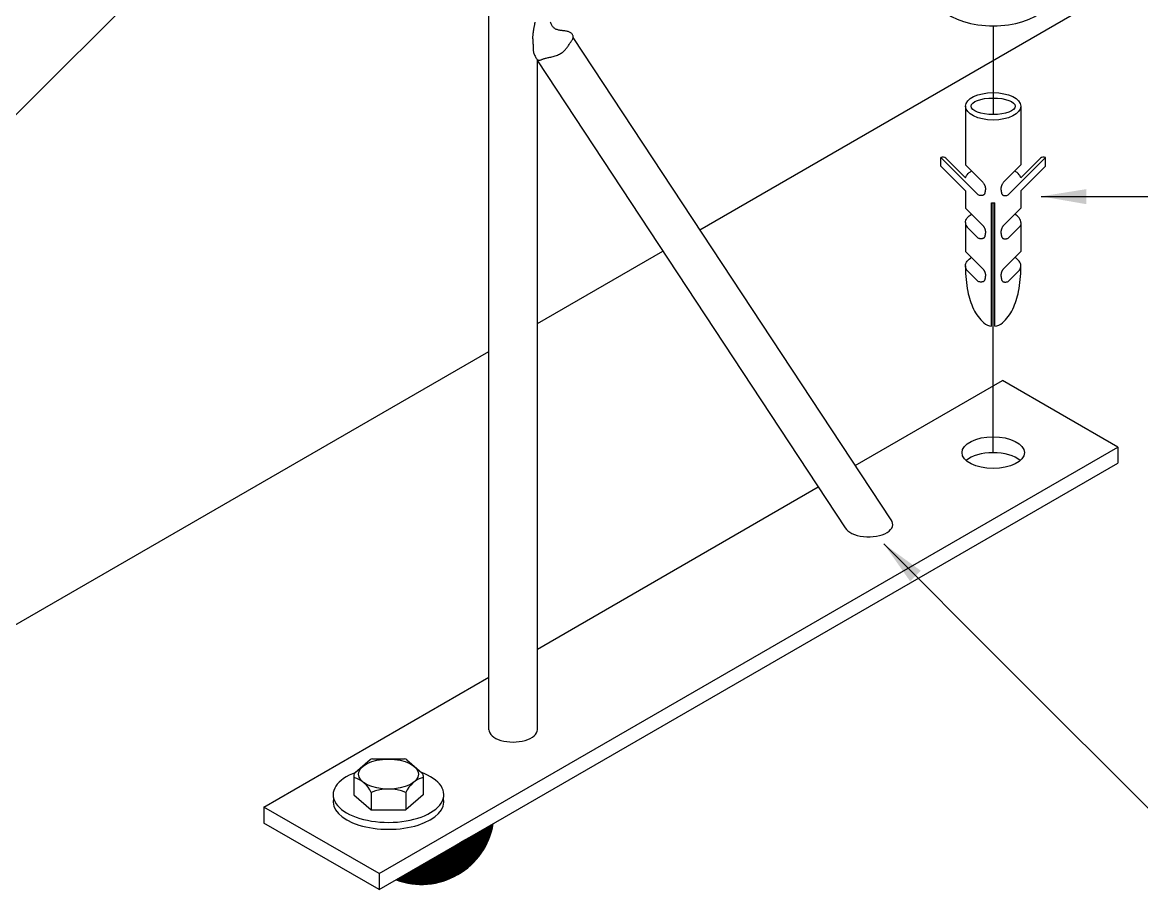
# Model space of a CAD drawing. Header units: millimetres. Extents: x 0 to 114, y 0 to 82.
# Drawn here: x 69.151 to 72.735, y 19.753 to 22.53 of the extents above; entities that cross this region are included whole.
import ezdxf

# ---------------------------------------------------------------- set-up
doc = ezdxf.new("R2010")
doc.units = ezdxf.units.MM
doc.linetypes.add('DASHDOT', pattern=[1, 0.5, -0.25, 0, -0.25])
for name, color, linetype in [('C01', 1, 'Continuous'), ('C02', 2, 'Continuous'), ('DASHDOT', 1, 'DASHDOT'), ('INC-DETALHE-TXT', 7, 'Continuous')]:
    doc.layers.add(name, color=color, linetype=linetype)

# ---------------------------------------------------------------- blocks, each defined once
blk = doc.blocks.new('A$C4C304906')
at = {"layer": 'C01', "color": 252}
blk.add_lwpolyline([(1.5419, 1.6927), (1.5417, 1.6916), (1.5416, 1.6905), (1.5414, 1.6893), (1.5412, 1.6882), (1.541, 1.6871), (1.5408, 1.6859), (1.5405, 1.6847), (1.5403, 1.6835), (1.54, 1.6823), (1.5398, 1.6811), (1.5396, 1.6799), (1.5393, 1.6787), (1.5391, 1.6775), (1.539, 1.6762), (1.5388, 1.675), (1.5387, 1.6737), (1.5386, 1.6724), (1.5385, 1.6711), (1.5384, 1.6698), (1.5384, 1.6685), (1.5384, 1.6672), (1.5385, 1.6658), (1.5385, 1.6644), (1.5386, 1.663), (1.5387, 1.6616), (1.5388, 1.6601), (1.5389, 1.6587), (1.539, 1.6574), (1.5391, 1.656), (1.5391, 1.6547), (1.5392, 1.6534), (1.5392, 1.6521), (1.5392, 1.6509), (1.5392, 1.6497), (1.5393, 1.6484), (1.5394, 1.6472), (1.5396, 1.6458), (1.5399, 1.6445), (1.5404, 1.643), (1.5409, 1.6415), (1.5415, 1.64), (1.5422, 1.6386), (1.5429, 1.6372), (1.5436, 1.6359), (1.5444, 1.6348), (1.5451, 1.6338), (1.5458, 1.633), (1.5465, 1.6325), (1.5472, 1.6321), (1.5479, 1.6319), (1.5485, 1.6318), (1.5492, 1.6318), (1.5499, 1.6319), (1.5506, 1.6321), (1.5513, 1.6324), (1.5521, 1.6327), (1.5529, 1.6331), (1.5538, 1.6334), (1.5547, 1.6338), (1.5557, 1.6342), (1.5567, 1.6346), (1.5578, 1.6349), (1.559, 1.6352), (1.5603, 1.6355), (1.5616, 1.6358), (1.563, 1.6361), (1.5645, 1.6364), (1.566, 1.6367), (1.5676, 1.6371), (1.5693, 1.6375), (1.571, 1.6379), (1.5728, 1.6384), (1.5746, 1.639), (1.5764, 1.6396), (1.5781, 1.6402), (1.5798, 1.6409), (1.5814, 1.6417), (1.5829, 1.6425), (1.5843, 1.6433), (1.5856, 1.6442), (1.5868, 1.6451), (1.5879, 1.646), (1.5889, 1.647), (1.5899, 1.648), (1.5908, 1.6491), (1.5917, 1.6502), (1.5925, 1.6513), (1.5934, 1.6524), (1.5942, 1.6536), (1.595, 1.6547), (1.5958, 1.6558), (1.5966, 1.6569), (1.5974, 1.658), (1.5981, 1.6591), (1.5988, 1.6601), (1.5995, 1.6611), (1.6002, 1.662), (1.6008, 1.6629), (1.6013, 1.6637), (1.6018, 1.6645), (1.6023, 1.6653), (1.6026, 1.6661), (1.6029, 1.6668), (1.6031, 1.6676), (1.6032, 1.6683), (1.6033, 1.669), (1.6032, 1.6697), (1.6031, 1.6704), (1.603, 1.6711), (1.6027, 1.6718), (1.6024, 1.6725), (1.602, 1.6732), (1.6015, 1.6739), (1.6009, 1.6746), (1.6002, 1.6753), (1.5995, 1.6759), (1.5986, 1.6764), (1.5976, 1.6769), (1.5965, 1.6774), (1.5953, 1.6778), (1.594, 1.6781), (1.5927, 1.6784), (1.5913, 1.6786), (1.5898, 1.6788), (1.5884, 1.679), (1.5869, 1.6792), (1.5855, 1.6794), (1.584, 1.6795), (1.5827, 1.6797), (1.5813, 1.6799), (1.58, 1.6802), (1.5787, 1.6805), (1.5774, 1.6809), (1.5762, 1.6814), (1.5751, 1.6819), (1.574, 1.6825), (1.573, 1.6833), (1.5721, 1.6841), (1.5712, 1.685), (1.5704, 1.6859), (1.5697, 1.687), (1.569, 1.6881), (1.5685, 1.6893), (1.568, 1.6905), (1.5676, 1.6918), (1.5672, 1.693)], dxfattribs=at)
at = {"layer": 'C02', "color": 7}
for p, q in [((1.4683, 0.5601), (1.4683, 2.0107)), ((1.8059, 1.3605), (2.5515, 1.791)), ((1.6029, 1.6685), (2.1121, 0.896)), ((1.5459, 0.5601), (1.5459, 1.633)), ((1.5459, 1.6309), (1.5475, 1.632)), ((1.5459, 1.6309), (2.0389, 0.8832)), ((2.2314, 1.5582), (2.2314, 1.4646)), ((2.32, 1.5582), (2.32, 1.4646)), ((2.2337, 1.4344), (2.1919, 1.4762)), ((2.1919, 1.4622), (2.1919, 1.4762)), ((2.2316, 1.4435), (2.1999, 1.4752)), ((2.3177, 1.4344), (2.3595, 1.4762)), ((2.3198, 1.4435), (2.3515, 1.4752)), ((2.3595, 1.4622), (2.3595, 1.4762)), ((2.2314, 1.4228), (2.1919, 1.4622)), ((2.2314, 1.4646), (2.2592, 1.4368)), ((2.32, 1.4646), (2.2922, 1.4368)), ((2.32, 1.4228), (2.3595, 1.4622)), ((2.2337, 1.4344), (2.2519, 1.4162)), ((2.3177, 1.4344), (2.2995, 1.4162)), ((2.2314, 1.4228), (2.2314, 1.395)), ((2.32, 1.4228), (2.32, 1.395)), ((2.2732, 1.4034), (2.2782, 1.4034)), ((2.2732, 1.2061), (2.2732, 1.4034)), ((2.2782, 1.2061), (2.2782, 1.4034)), ((2.2314, 1.395), (2.2601, 1.3663)), ((2.32, 1.395), (2.2914, 1.3663)), ((2.2314, 1.3719), (2.2314, 1.3257)), ((2.32, 1.3719), (2.32, 1.3257)), ((1.5459, 1.2104), (1.7467, 1.3264)), ((2.2314, 1.3257), (2.2601, 1.2971)), ((2.32, 1.3257), (2.2914, 1.2971)), ((2.2337, 1.2959), (2.2519, 1.2778)), ((2.2601, 1.2971), (2.2603, 1.2966)), ((2.2914, 1.2971), (2.2911, 1.2966)), ((2.3177, 1.2959), (2.2995, 1.2778)), ((0, 0.3179), (1.4683, 1.1656)), ((2.0548, 0.983), (2.2905, 1.119)), ((2.4752, 1.0123), (2.2905, 1.119)), ((1.2928, 0.3297), (2.4752, 1.0123)), ((2.4752, 1.0123), (2.4752, 0.9867)), ((1.2928, 0.3041), (2.4752, 0.9867)), ((1.5459, 0.6891), (1.9957, 0.9488)), ((1.1081, 0.4363), (1.4683, 0.6443)), ((1.2783, 0.5119), (1.2541, 0.4909)), ((1.282, 0.5132), (1.3332, 0.5132)), ((1.3369, 0.5119), (1.3611, 0.4909)), ((1.2522, 0.4867), (1.2522, 0.456)), ((1.363, 0.4867), (1.363, 0.456)), ((1.2522, 0.456), (1.2799, 0.432)), ((1.2799, 0.4597), (1.2799, 0.432)), ((1.3353, 0.4597), (1.3353, 0.432)), ((1.363, 0.456), (1.3353, 0.432)), ((1.2928, 0.3297), (1.1081, 0.4363)), ((1.1081, 0.4363), (1.1081, 0.4107)), ((1.2799, 0.432), (1.3353, 0.432)), ((1.2928, 0.3041), (1.1081, 0.4107)), ((1.2928, 0.3297), (1.2928, 0.3041))]:
    blk.add_line(p, q, dxfattribs=at)
for points in [[(2.2316, 1.4435, -0.122515), (2.2341, 1.4486, -0.074458), (2.2411, 1.4549, -0.064948)], [(2.3198, 1.4435, 0.122515), (2.3173, 1.4486, 0.074458), (2.3103, 1.4549)], [(2.2314, 1.3719), (2.2314, 1.3719, -0.174705), (2.2341, 1.3794, -0.071912), (2.2408, 1.3855)], [(2.2411, 1.3857), (2.2411, 1.3857, -0.001267), (2.2409, 1.3854)], [(2.3201, 1.3719), (2.3201, 1.3719, 0.174705), (2.3174, 1.3794, 0.071912), (2.3106, 1.3855)], [(2.2314, 1.3719, 0.215113), (2.234, 1.3649), (2.234, 1.3649), (2.2519, 1.347)], [(2.3201, 1.3719, -0.215113), (2.3175, 1.3649), (2.3175, 1.3649), (2.2996, 1.347)], [(2.2314, 1.3027, -0.174705), (2.2341, 1.3102, -0.074458), (2.2411, 1.3165)], [(2.32, 1.3027, 0.174705), (2.3173, 1.3102, 0.071912), (2.3106, 1.3163)], [(2.2314, 1.3027, 0.003685), (2.2313, 1.2998, 0.048405), (2.235, 1.2618, 0.062165), (2.2443, 1.2335, 0.102796), (2.2609, 1.2116, 0.153617), (2.2732, 1.2061)], [(2.2331, 1.2965, -0.138405), (2.2314, 1.3027, -0.174705)], [(2.2337, 1.2959, -0.021127), (2.2331, 1.2965, -0.170198)], [(2.2782, 1.2061, 0.153617), (2.2905, 1.2116, 0.102796), (2.3071, 1.2335, 0.062165), (2.3164, 1.2618, 0.048405), (2.3201, 1.2998, 0.003585), (2.3201, 1.3026)], [(2.3177, 1.2959, 0.021127), (2.3183, 1.2965)], [(2.3183, 1.2965, 0.174705), (2.32, 1.3027)]]:
    blk.add_lwpolyline(points, format="xyb", dxfattribs=at)
for points in [[(2.2592, 1.4368), (2.2598, 1.4359), (2.2603, 1.4351), (2.2608, 1.4343), (2.2611, 1.4337), (2.2614, 1.4331), (2.2617, 1.4326), (2.2619, 1.4321), (2.2621, 1.4316), (2.2623, 1.4312), (2.2625, 1.4308), (2.2626, 1.4305), (2.2627, 1.4301), (2.2628, 1.4298), (2.2629, 1.4295), (2.2629, 1.4291), (2.263, 1.4288), (2.2631, 1.4284), (2.2631, 1.4281), (2.2632, 1.4277), (2.2632, 1.4273), (2.2632, 1.4269), (2.2633, 1.4265), (2.2633, 1.4261), (2.2633, 1.4257), (2.2632, 1.4253), (2.2632, 1.4249), (2.2632, 1.4244), (2.2631, 1.424), (2.2631, 1.4236), (2.263, 1.4232), (2.263, 1.4227), (2.2629, 1.4223), (2.2628, 1.4219), (2.2628, 1.4215), (2.2627, 1.4211), (2.2626, 1.4208), (2.2626, 1.4204), (2.2625, 1.42), (2.2624, 1.4197), (2.2623, 1.4193), (2.2622, 1.419), (2.2621, 1.4187), (2.2619, 1.4183), (2.2618, 1.418), (2.2616, 1.4177), (2.2615, 1.4175), (2.2613, 1.4172), (2.2611, 1.417), (2.261, 1.4167), (2.2608, 1.4165), (2.2606, 1.4164), (2.2604, 1.4162), (2.2602, 1.4161), (2.26, 1.4159), (2.2598, 1.4158), (2.2595, 1.4157), (2.2593, 1.4156), (2.2591, 1.4156), (2.2588, 1.4155), (2.2586, 1.4154), (2.2583, 1.4154), (2.258, 1.4153), (2.2577, 1.4153), (2.2573, 1.4153), (2.2569, 1.4152), (2.2564, 1.4152), (2.2559, 1.4152), (2.2553, 1.4153), (2.2546, 1.4154), (2.2538, 1.4156), (2.2529, 1.4159), (2.2519, 1.4162)], [(2.2922, 1.4368), (2.2916, 1.4359), (2.2911, 1.4351), (2.2907, 1.4343), (2.2903, 1.4337), (2.29, 1.4331), (2.2897, 1.4326), (2.2895, 1.4321), (2.2893, 1.4316), (2.2891, 1.4312), (2.289, 1.4308), (2.2888, 1.4305), (2.2887, 1.4301), (2.2886, 1.4298), (2.2885, 1.4295), (2.2885, 1.4291), (2.2884, 1.4288), (2.2883, 1.4284), (2.2883, 1.4281), (2.2882, 1.4277), (2.2882, 1.4273), (2.2882, 1.4269), (2.2881, 1.4265), (2.2881, 1.4261), (2.2881, 1.4257), (2.2882, 1.4253), (2.2882, 1.4249), (2.2882, 1.4244), (2.2883, 1.424), (2.2883, 1.4236), (2.2884, 1.4232), (2.2884, 1.4227), (2.2885, 1.4223), (2.2886, 1.4219), (2.2886, 1.4215), (2.2887, 1.4211), (2.2888, 1.4208), (2.2888, 1.4204), (2.2889, 1.42), (2.289, 1.4197), (2.2891, 1.4193), (2.2892, 1.419), (2.2893, 1.4187), (2.2895, 1.4183), (2.2896, 1.418), (2.2898, 1.4177), (2.2899, 1.4175), (2.2901, 1.4172), (2.2903, 1.417), (2.2904, 1.4167), (2.2906, 1.4165), (2.2908, 1.4164), (2.291, 1.4162), (2.2912, 1.4161), (2.2914, 1.4159), (2.2917, 1.4158), (2.2919, 1.4157), (2.2921, 1.4156), (2.2923, 1.4156), (2.2926, 1.4155), (2.2928, 1.4154), (2.2931, 1.4154), (2.2934, 1.4153), (2.2938, 1.4153), (2.2941, 1.4153), (2.2945, 1.4152), (2.295, 1.4152), (2.2956, 1.4152), (2.2962, 1.4153), (2.2968, 1.4154), (2.2976, 1.4156), (2.2985, 1.4159), (2.2995, 1.4162)], [(2.2601, 1.3663), (2.2603, 1.3658), (2.2608, 1.3651), (2.2611, 1.3645), (2.2614, 1.3639), (2.2617, 1.3633), (2.2619, 1.3628), (2.2621, 1.3624), (2.2623, 1.362), (2.2625, 1.3616), (2.2626, 1.3612), (2.2627, 1.3609), (2.2628, 1.3606), (2.2629, 1.3602), (2.2629, 1.3599), (2.263, 1.3596), (2.2631, 1.3592), (2.2631, 1.3589), (2.2632, 1.3585), (2.2632, 1.3581), (2.2632, 1.3577), (2.2633, 1.3573), (2.2633, 1.3569), (2.2633, 1.3565), (2.2632, 1.3561), (2.2632, 1.3556), (2.2632, 1.3552), (2.2631, 1.3548), (2.2631, 1.3544), (2.263, 1.3539), (2.263, 1.3535), (2.2629, 1.3531), (2.2628, 1.3527), (2.2628, 1.3523), (2.2627, 1.3519), (2.2626, 1.3516), (2.2626, 1.3512), (2.2625, 1.3508), (2.2624, 1.3505), (2.2623, 1.3501), (2.2622, 1.3498), (2.2621, 1.3494), (2.2619, 1.3491), (2.2618, 1.3488), (2.2616, 1.3485), (2.2615, 1.3482), (2.2613, 1.348), (2.2611, 1.3477), (2.261, 1.3475), (2.2608, 1.3473), (2.2606, 1.3471), (2.2604, 1.347), (2.2602, 1.3468), (2.26, 1.3467), (2.2598, 1.3466), (2.2595, 1.3465), (2.2593, 1.3464), (2.2591, 1.3463), (2.2588, 1.3463), (2.2586, 1.3462), (2.2583, 1.3462), (2.258, 1.3461), (2.2577, 1.3461), (2.2573, 1.346), (2.2569, 1.346), (2.2564, 1.346), (2.2559, 1.346), (2.2553, 1.3461), (2.2546, 1.3462), (2.2538, 1.3464), (2.2529, 1.3466), (2.2519, 1.347)], [(2.2914, 1.3663), (2.2911, 1.3658), (2.2907, 1.3651), (2.2903, 1.3645), (2.29, 1.3639), (2.2897, 1.3633), (2.2895, 1.3628), (2.2893, 1.3624), (2.2891, 1.362), (2.289, 1.3616), (2.2888, 1.3612), (2.2887, 1.3609), (2.2886, 1.3606), (2.2885, 1.3602), (2.2885, 1.3599), (2.2884, 1.3596), (2.2883, 1.3592), (2.2883, 1.3589), (2.2882, 1.3585), (2.2882, 1.3581), (2.2882, 1.3577), (2.2881, 1.3573), (2.2881, 1.3569), (2.2881, 1.3565), (2.2882, 1.3561), (2.2882, 1.3556), (2.2882, 1.3552), (2.2883, 1.3548), (2.2883, 1.3544), (2.2884, 1.3539), (2.2884, 1.3535), (2.2885, 1.3531), (2.2886, 1.3527), (2.2886, 1.3523), (2.2887, 1.3519), (2.2888, 1.3516), (2.2888, 1.3512), (2.2889, 1.3508), (2.289, 1.3505), (2.2891, 1.3501), (2.2892, 1.3498), (2.2893, 1.3494), (2.2895, 1.3491), (2.2896, 1.3488), (2.2898, 1.3485), (2.2899, 1.3482), (2.2901, 1.348), (2.2903, 1.3477), (2.2904, 1.3475), (2.2906, 1.3473), (2.2908, 1.3471), (2.291, 1.347), (2.2912, 1.3468), (2.2914, 1.3467), (2.2917, 1.3466), (2.2919, 1.3465), (2.2921, 1.3464), (2.2923, 1.3463), (2.2926, 1.3463), (2.2928, 1.3462), (2.2931, 1.3462), (2.2934, 1.3461), (2.2938, 1.3461), (2.2941, 1.346), (2.2945, 1.346), (2.295, 1.346), (2.2956, 1.346), (2.2962, 1.3461), (2.2968, 1.3462), (2.2976, 1.3464), (2.2985, 1.3466), (2.2995, 1.347)], [(2.2603, 1.2966), (2.2603, 1.2966), (2.2608, 1.2959), (2.2611, 1.2952), (2.2614, 1.2946), (2.2617, 1.2941), (2.2619, 1.2936), (2.2621, 1.2932), (2.2623, 1.2928), (2.2625, 1.2924), (2.2626, 1.292), (2.2627, 1.2917), (2.2628, 1.2913), (2.2629, 1.291), (2.2629, 1.2907), (2.263, 1.2903), (2.2631, 1.29), (2.2631, 1.2896), (2.2632, 1.2893), (2.2632, 1.2889), (2.2632, 1.2885), (2.2633, 1.2881), (2.2633, 1.2877), (2.2633, 1.2873), (2.2632, 1.2868), (2.2632, 1.2864), (2.2632, 1.286), (2.2631, 1.2856), (2.2631, 1.2851), (2.263, 1.2847), (2.263, 1.2843), (2.2629, 1.2839), (2.2628, 1.2835), (2.2628, 1.2831), (2.2627, 1.2827), (2.2626, 1.2823), (2.2626, 1.282), (2.2625, 1.2816), (2.2624, 1.2812), (2.2623, 1.2809), (2.2622, 1.2806), (2.2621, 1.2802), (2.2619, 1.2799), (2.2618, 1.2796), (2.2616, 1.2793), (2.2615, 1.279), (2.2613, 1.2788), (2.2611, 1.2785), (2.261, 1.2783), (2.2608, 1.2781), (2.2606, 1.2779), (2.2604, 1.2778), (2.2602, 1.2776), (2.26, 1.2775), (2.2598, 1.2774), (2.2595, 1.2773), (2.2593, 1.2772), (2.2591, 1.2771), (2.2588, 1.277), (2.2586, 1.277), (2.2583, 1.2769), (2.258, 1.2769), (2.2577, 1.2769), (2.2573, 1.2768), (2.2569, 1.2768), (2.2564, 1.2768), (2.2559, 1.2768), (2.2553, 1.2768), (2.2546, 1.277), (2.2538, 1.2771), (2.2529, 1.2774), (2.2519, 1.2778)], [(2.2911, 1.2966), (2.2911, 1.2966), (2.2907, 1.2959), (2.2903, 1.2952), (2.29, 1.2946), (2.2897, 1.2941), (2.2895, 1.2936), (2.2893, 1.2932), (2.2891, 1.2928), (2.289, 1.2924), (2.2888, 1.292), (2.2887, 1.2917), (2.2886, 1.2913), (2.2885, 1.291), (2.2885, 1.2907), (2.2884, 1.2903), (2.2883, 1.29), (2.2883, 1.2896), (2.2882, 1.2893), (2.2882, 1.2889), (2.2882, 1.2885), (2.2881, 1.2881), (2.2881, 1.2877), (2.2881, 1.2873), (2.2882, 1.2868), (2.2882, 1.2864), (2.2882, 1.286), (2.2883, 1.2856), (2.2883, 1.2851), (2.2884, 1.2847), (2.2884, 1.2843), (2.2885, 1.2839), (2.2886, 1.2835), (2.2886, 1.2831), (2.2887, 1.2827), (2.2888, 1.2823), (2.2888, 1.282), (2.2889, 1.2816), (2.289, 1.2812), (2.2891, 1.2809), (2.2892, 1.2806), (2.2893, 1.2802), (2.2895, 1.2799), (2.2896, 1.2796), (2.2898, 1.2793), (2.2899, 1.279), (2.2901, 1.2788), (2.2903, 1.2785), (2.2904, 1.2783), (2.2906, 1.2781), (2.2908, 1.2779), (2.291, 1.2778), (2.2912, 1.2776), (2.2914, 1.2775), (2.2917, 1.2774), (2.2919, 1.2773), (2.2921, 1.2772), (2.2923, 1.2771), (2.2926, 1.277), (2.2928, 1.277), (2.2931, 1.2769), (2.2934, 1.2769), (2.2938, 1.2769), (2.2941, 1.2768), (2.2945, 1.2768), (2.295, 1.2768), (2.2956, 1.2768), (2.2962, 1.2768), (2.2968, 1.277), (2.2976, 1.2771), (2.2985, 1.2774), (2.2995, 1.2778)]]:
    blk.add_lwpolyline(points, dxfattribs=at)
for centre, radius, start, end in [((2.1952, 1.4689), 0.00792, 52.5475, 113.3262), ((2.3563, 1.4689), 0.00792, 66.6738, 127.4525), ((1.282, 0.5077), 0.00554, 90, 130.8835), ((1.3332, 0.5077), 0.00554, 49.1154, 90), ((1.2577, 0.4867), 0.00554, 130.8835, 180), ((1.3575, 0.4867), 0.00554, 0, 49.1154), ((1.2407, 0.4423), 0.0429, 23.8935, 74.4182), ((1.3745, 0.4424), 0.0428, 105.499, 156.1892), ((1.3076, 0.3912), 0.0739, 67.9752, 112.0031), ((1.3603, 0.429), 0.1166, 249.6625, 350.3652), ((1.3603, 0.429), 0.1164, 249.6625, 350.2512), ((1.3603, 0.429), 0.1162, 249.8721, 350.1556), ((1.3603, 0.429), 0.1159, 249.9682, 350.0595), ((1.3603, 0.429), 0.1157, 250.0648, 349.9629), ((1.3603, 0.429), 0.1155, 250.162, 349.8657), ((1.3603, 0.429), 0.1152, 250.2597, 349.768), ((1.3603, 0.429), 0.115, 250.3579, 349.6698), ((1.3603, 0.429), 0.1148, 250.4566, 349.5711), ((1.3603, 0.429), 0.1145, 250.556, 349.4717), ((1.3603, 0.429), 0.1143, 250.6558, 349.3719), ((1.3603, 0.429), 0.1141, 250.7563, 349.2714), ((1.3603, 0.429), 0.1138, 250.8572, 349.1705), ((1.3603, 0.429), 0.1136, 250.9588, 349.0689), ((1.3603, 0.429), 0.1134, 251.0609, 348.9668), ((1.3603, 0.429), 0.1131, 251.1637, 348.864), ((1.3603, 0.429), 0.1129, 251.267, 348.7607), ((1.3603, 0.429), 0.1127, 251.3708, 348.6569), ((1.3603, 0.429), 0.1124, 251.4753, 348.5524), ((1.3603, 0.429), 0.1122, 251.5804, 348.4473), ((1.3603, 0.429), 0.112, 251.6861, 348.3416), ((1.3603, 0.429), 0.1117, 251.7924, 348.2353), ((1.3603, 0.429), 0.1115, 251.8994, 348.1283), ((1.3603, 0.429), 0.1113, 252.0069, 348.0208), ((1.3603, 0.429), 0.111, 252.1151, 347.9126), ((1.3603, 0.429), 0.1108, 252.224, 347.8037), ((1.3603, 0.429), 0.1106, 252.3335, 347.6942), ((1.3603, 0.429), 0.1103, 252.4436, 347.5841), ((1.3603, 0.429), 0.1101, 252.5544, 347.4733), ((1.3603, 0.429), 0.1099, 252.6659, 347.3618), ((1.3603, 0.429), 0.1096, 252.778, 347.2497), ((1.3603, 0.429), 0.1094, 252.8908, 347.1369), ((1.3603, 0.429), 0.1092, 253.0044, 347.0233), ((1.3603, 0.429), 0.1089, 253.1186, 346.9091), ((1.3603, 0.429), 0.1087, 253.2335, 346.7942), ((1.3603, 0.429), 0.1085, 253.3491, 346.6786), ((1.3603, 0.429), 0.1082, 253.4654, 346.5622), ((1.3603, 0.429), 0.108, 253.5825, 346.4452), ((1.3603, 0.429), 0.1078, 253.7003, 346.3274), ((1.3603, 0.429), 0.1075, 253.8189, 346.2088), ((1.3603, 0.429), 0.1073, 253.9382, 346.0895), ((1.3603, 0.429), 0.1071, 254.0582, 345.9695), ((1.3603, 0.429), 0.1068, 254.1791, 345.8486), ((1.3603, 0.429), 0.1066, 254.3007, 345.727), ((1.3603, 0.429), 0.1064, 254.4231, 345.6046), ((1.3603, 0.429), 0.1061, 254.5463, 345.4814), ((1.3603, 0.429), 0.1059, 254.6703, 345.3574), ((1.3603, 0.429), 0.1057, 254.7951, 345.2326), ((1.3603, 0.429), 0.1055, 254.9207, 345.107), ((1.3603, 0.429), 0.1052, 255.0472, 344.9805), ((1.3603, 0.429), 0.105, 255.1745, 344.8532), ((1.3603, 0.429), 0.1048, 255.3026, 344.7251), ((1.3603, 0.429), 0.1045, 255.4316, 344.5961), ((1.3603, 0.429), 0.1043, 255.5615, 344.4662), ((1.3603, 0.429), 0.1041, 255.6923, 344.3354), ((1.3603, 0.429), 0.1038, 255.824, 344.2037), ((1.3603, 0.429), 0.1036, 255.9566, 344.0711), ((1.3603, 0.429), 0.1034, 256.0901, 343.9376), ((1.3603, 0.429), 0.1031, 256.2245, 343.8032), ((1.3603, 0.429), 0.1029, 256.3598, 343.6679), ((1.3603, 0.429), 0.1027, 256.4962, 343.5315), ((1.3603, 0.429), 0.1024, 256.6334, 343.3943), ((1.3603, 0.429), 0.1022, 256.7717, 343.256), ((1.3603, 0.429), 0.102, 256.9109, 343.1168), ((1.3603, 0.429), 0.1017, 257.0512, 342.9765), ((1.3603, 0.429), 0.1015, 257.1925, 342.8352), ((1.3603, 0.429), 0.1015, 257.1925, 342.8352), ((1.3603, 0.429), 0.1013, 257.3348, 342.6929), ((1.3603, 0.429), 0.101, 257.4781, 342.5496), ((1.3603, 0.429), 0.1008, 257.6225, 342.4052), ((1.3603, 0.429), 0.1006, 257.7679, 342.2598), ((1.3603, 0.429), 0.1003, 257.9145, 342.1132), ((1.3603, 0.429), 0.1001, 258.0621, 341.9656), ((1.3603, 0.429), 0.0999, 258.2109, 341.8168), ((1.3603, 0.429), 0.0996, 258.3608, 341.6669), ((1.3603, 0.429), 0.0994, 258.5118, 341.5159), ((1.3603, 0.429), 0.0992, 258.664, 341.3637), ((1.3603, 0.429), 0.0989, 258.8174, 341.2103), ((1.3603, 0.429), 0.0987, 258.972, 341.0557), ((1.3603, 0.429), 0.0985, 259.1278, 340.8999), ((1.3603, 0.429), 0.0982, 259.2848, 340.7429), ((1.3603, 0.429), 0.098, 259.4431, 340.5846), ((1.3603, 0.429), 0.0978, 259.6027, 340.425), ((1.3603, 0.429), 0.0975, 259.7635, 340.2642), ((1.3603, 0.429), 0.0973, 259.9257, 340.102), ((1.3603, 0.429), 0.0971, 260.0891, 339.9386), ((1.3603, 0.429), 0.0968, 260.254, 339.7737), ((1.3603, 0.429), 0.0966, 260.4202, 339.6075), ((1.3603, 0.429), 0.0964, 260.5878, 339.4399), ((1.3603, 0.429), 0.0961, 260.7568, 339.2709), ((1.3603, 0.429), 0.0959, 260.9272, 339.1005), ((1.3603, 0.429), 0.0957, 261.0991, 338.9286), ((1.3603, 0.429), 0.0954, 261.2725, 338.7552), ((1.3603, 0.429), 0.0952, 261.4474, 338.5803), ((1.3603, 0.429), 0.095, 261.6238, 338.4039), ((1.3603, 0.429), 0.0947, 261.8018, 338.2259), ((1.3603, 0.429), 0.0945, 261.9814, 338.0463), ((1.3603, 0.429), 0.0943, 262.1625, 337.8651), ((1.3603, 0.429), 0.094, 262.3454, 337.6823), ((1.3603, 0.429), 0.0938, 262.5299, 337.4978), ((1.3603, 0.429), 0.0936, 262.7161, 337.3116), ((1.3603, 0.429), 0.0933, 262.904, 337.1237), ((1.3603, 0.429), 0.0931, 263.0937, 336.934), ((1.3603, 0.429), 0.0929, 263.2852, 336.7425), ((1.3603, 0.429), 0.0927, 263.4786, 336.5491), ((1.3603, 0.429), 0.0924, 263.6737, 336.354), ((1.3603, 0.429), 0.0922, 263.8708, 336.1569), ((1.3603, 0.429), 0.092, 264.0699, 335.9578), ((1.3603, 0.429), 0.0917, 264.2709, 335.7568), ((1.3603, 0.429), 0.0915, 264.4739, 335.5538), ((1.3603, 0.429), 0.0913, 264.679, 335.3487), ((1.3603, 0.429), 0.091, 264.8861, 335.1416), ((1.3603, 0.429), 0.0908, 265.0955, 334.9322), ((1.3603, 0.429), 0.0906, 265.307, 334.7207), ((1.3603, 0.429), 0.0903, 265.5207, 334.507), ((1.3603, 0.429), 0.0901, 265.7367, 334.291), ((1.3603, 0.429), 0.0899, 265.955, 334.0727), ((1.3603, 0.429), 0.0896, 266.1758, 333.8519), ((1.3603, 0.429), 0.0894, 266.3989, 333.6288), ((1.3603, 0.429), 0.0892, 266.6246, 333.4031), ((1.3603, 0.429), 0.0889, 266.8528, 333.1749), ((1.3603, 0.429), 0.0887, 267.0836, 332.9441), ((1.3603, 0.429), 0.0885, 267.3171, 332.7106), ((1.3603, 0.429), 0.0882, 267.5533, 332.4744), ((1.3603, 0.429), 0.088, 267.7923, 332.2354), ((1.3603, 0.429), 0.0878, 268.0342, 331.9935), ((1.3603, 0.429), 0.0875, 268.279, 331.7487), ((1.3603, 0.429), 0.0873, 268.5269, 331.5008), ((1.3603, 0.429), 0.0871, 268.7778, 331.2499), ((1.3603, 0.429), 0.0868, 269.032, 330.9957), ((1.3603, 0.429), 0.0866, 269.2894, 330.7383), ((1.3603, 0.429), 0.0864, 269.5502, 330.4775), ((1.3603, 0.429), 0.0861, 269.8144, 330.2133), ((1.3603, 0.429), 0.0859, 270.0822, 329.9455), ((1.3603, 0.429), 0.0857, 270.3537, 329.674), ((1.3603, 0.429), 0.0854, 270.6289, 329.3988), ((1.3603, 0.429), 0.0852, 270.9081, 329.1196), ((1.3603, 0.429), 0.085, 271.1912, 328.8365), ((1.3603, 0.429), 0.0847, 271.4785, 328.5492), ((1.3603, 0.429), 0.0845, 271.7701, 328.2576), ((1.3603, 0.429), 0.0843, 272.066, 327.9617), ((1.3603, 0.429), 0.084, 272.3666, 327.6611), ((1.3603, 0.429), 0.0838, 272.6719, 327.3558), ((1.3603, 0.429), 0.0836, 272.9821, 327.0456), ((1.3603, 0.429), 0.0833, 273.2974, 326.7303), ((1.3603, 0.429), 0.0831, 273.618, 326.4097), ((1.3603, 0.429), 0.0829, 273.9441, 326.0836), ((1.3603, 0.429), 0.0826, 274.2758, 325.7519), ((1.3603, 0.429), 0.0824, 274.6135, 325.4142), ((1.3603, 0.429), 0.0822, 274.9574, 325.0702), ((1.3603, 0.429), 0.0819, 275.3078, 324.7199), ((1.3603, 0.429), 0.0817, 275.665, 324.3627), ((1.3603, 0.429), 0.0815, 276.0292, 323.9985), ((1.3603, 0.429), 0.0812, 276.4008, 323.6269), ((1.3603, 0.429), 0.081, 276.7802, 323.2475), ((1.3603, 0.429), 0.0808, 277.1677, 322.86), ((1.3603, 0.429), 0.0805, 277.5639, 322.4638), ((1.3603, 0.429), 0.0803, 277.9692, 322.0585), ((1.3603, 0.429), 0.0801, 278.3842, 321.6435), ((1.3603, 0.429), 0.0798, 278.8093, 321.2184), ((1.3603, 0.429), 0.0796, 279.2453, 320.7824), ((1.3603, 0.429), 0.0794, 279.6928, 320.3349), ((1.3603, 0.429), 0.0792, 280.1527, 319.875), ((1.3603, 0.429), 0.0789, 280.6259, 319.4018), ((1.3603, 0.429), 0.0787, 281.1134, 318.9143), ((1.3603, 0.429), 0.0785, 281.6162, 318.4115), ((1.3603, 0.429), 0.0782, 282.1359, 317.8918), ((1.3603, 0.429), 0.078, 282.6738, 317.3539), ((1.3603, 0.429), 0.0778, 283.2318, 316.7959), ((1.3603, 0.429), 0.0775, 283.8119, 316.2158), ((1.3603, 0.429), 0.0773, 284.4167, 315.611), ((1.3603, 0.429), 0.0771, 285.0491, 314.9786), ((1.3603, 0.429), 0.0768, 285.7129, 314.3148), ((1.3603, 0.429), 0.0766, 286.4126, 313.6151), ((1.3603, 0.429), 0.0764, 287.1543, 312.8734), ((1.3603, 0.429), 0.0761, 287.9455, 312.0822), ((1.3603, 0.429), 0.0759, 288.797, 311.2307), ((1.3603, 0.429), 0.0757, 289.7235, 310.3042), ((1.3603, 0.429), 0.0754, 290.7477, 309.28), ((1.3603, 0.429), 0.0752, 291.9066, 308.1211), ((1.3603, 0.429), 0.075, 293.2692, 306.7585), ((1.3603, 0.429), 0.0747, 294.9991, 305.0286), ((1.3603, 0.429), 0.0745, 297.8461, 302.1816)]:
    blk.add_arc(centre, radius, start, end, dxfattribs=at)
for centre, major_axis, ratio, start_param, end_param in [((2.2757, 1.7313), (-0.0886, 0), 0.500279, 6.158562, 9.55174), ((2.2757, 0.9782), (-0.0499, 0), 0.509483, 3.66835, 5.761789), ((2.0762, 0.8886), (-0.0388, 0), 0.509483, 0.276196, 3.527182), ((1.5071, 0.5601), (-0.0388, 0), 0.509483, 0, 3.141593), ((1.3076, 0.456), (-0.0886, 0), 0.500279, 5.341755, 10.374591), ((1.3076, 0.4449), (-0.0886, 0), 0.500279, 6.158562, 9.55174)]:
    blk.add_ellipse(centre, major_axis=major_axis, ratio=ratio, start_param=start_param, end_param=end_param, dxfattribs=at)
for centre, major_axis, ratio in [((2.2757, 1.5582), (-0.0443, 0), 0.495509), ((2.2757, 1.5582), (-0.0354, 0), 0.375364), ((2.2757, 1.0038), (0.0499, 0), 0.509483), ((1.3076, 0.489), (-0.0481, 0), 0.500279)]:
    blk.add_ellipse(centre, major_axis=major_axis, ratio=ratio, dxfattribs=at)
at = {"layer": 'DASHDOT', "color": 252, "linetype": 'DASHDOT'}
for p, q in [((2.2757, 1.687), (2.2757, 1.5449)), ((2.2757, 1.0038), (2.2757, 1.4034))]:
    blk.add_line(p, q, dxfattribs=at)
at = {"layer": 'INC-DETALHE-TXT', "color": 8}
for p, q in [((1.0244, 1.8579), (0.7259, 1.5594)), ((0.7259, 1.5594), (0.5456, 1.3791)), ((2.3527, 1.414), (3.2213, 1.414)), ((2.1007, 0.8575), (2.2893, 0.6689)), ((2.2893, 0.6689), (2.5742, 0.384))]:
    blk.add_line(p, q, dxfattribs=at)
for points in [[(2.4247, 1.4015), (2.4248, 1.4256), (2.3527, 1.414)], [(2.1428, 0.7977), (2.1599, 0.8146), (2.1007, 0.8575)]]:
    blk.add_solid(points, dxfattribs=at)

msp = doc.modelspace()

# ---------------------------------------------------------------- block references
at = {"color": 7, "xscale": 2, "yscale": 2, "zscale": 2}
msp.add_blockref('A$C4C304906', (67.7086, 19.1449), dxfattribs=at)

doc.saveas('drawing.dxf')
